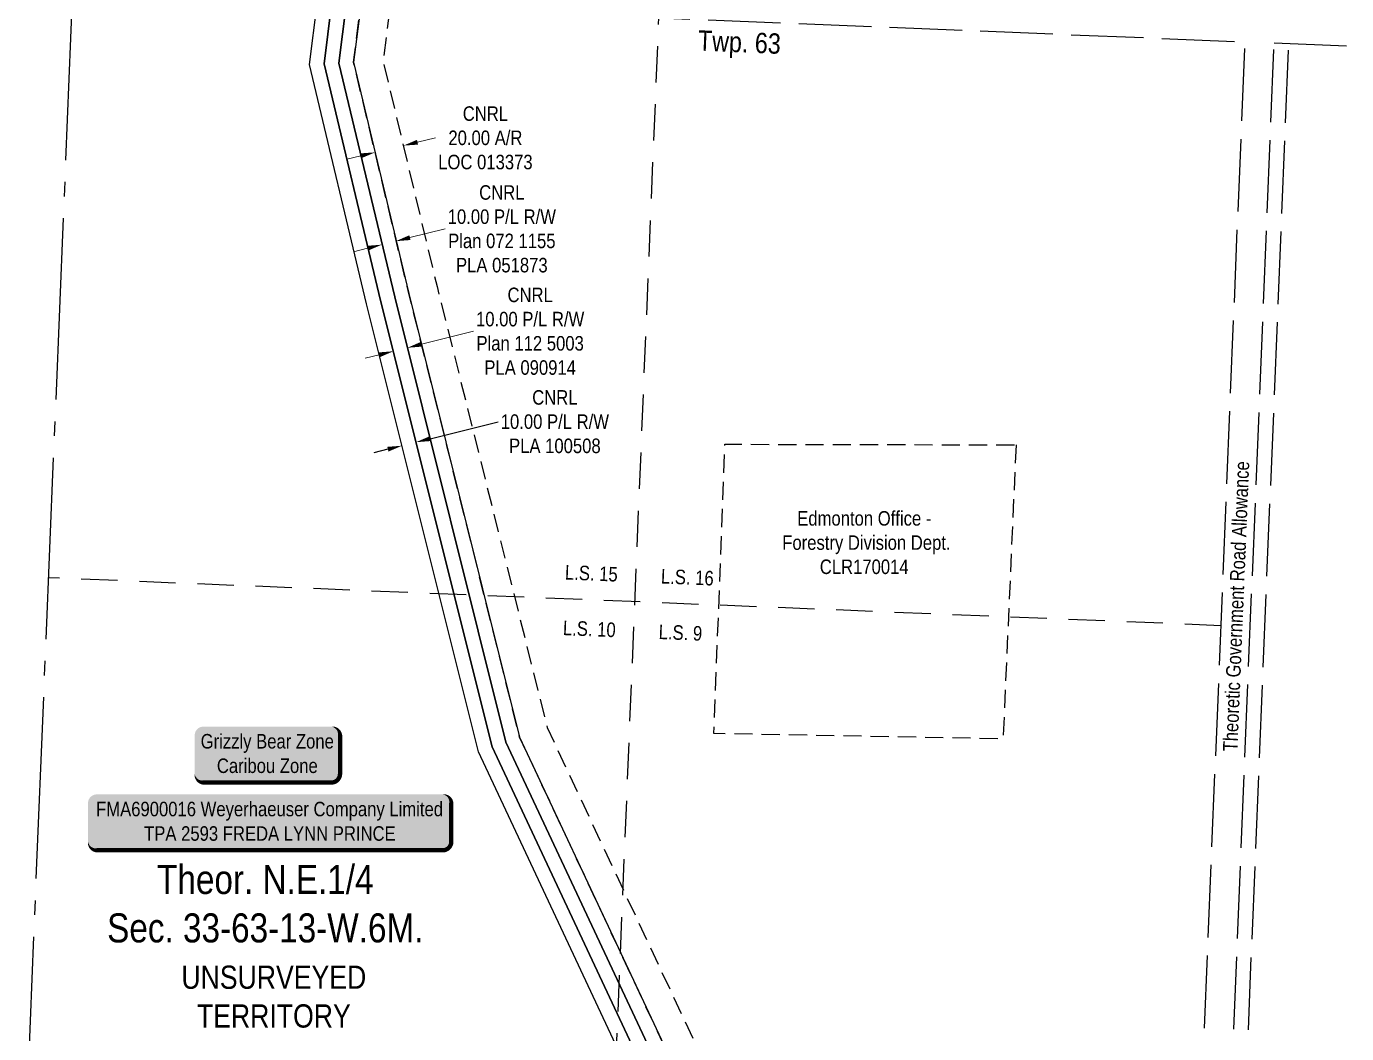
# Model space of a CAD drawing. Extents: x 311804 to 313384, y 6041520 to 6044055.
# Drawn here: x 312069 to 312977, y 6042485 to 6043178 of the extents above; entities that cross this region are included whole.
import ezdxf
from ezdxf.enums import TextEntityAlignment as Align

# ---------------------------------------------------------------- set-up
doc = ezdxf.new("R2010")
doc.units = 0
doc.header["$LTSCALE"] = 5
doc.header["$PDSIZE"] = 0.5
for name, pattern in [('foc-ACCESSROAD', [3.75, 2.5, -1.25]), ('foc-LSD', [8, 5, -3]), ('foc-QUARTERLINE', [33, 25, -3, 2, -3]), ('foc-UNSURVEYED', [12.5, 10, -2.5])]:
    doc.linetypes.add(name, pattern=pattern)
doc.layers.get('Defpoints').update_dxf_attribs({"color": 9})
for name, color, linetype in [('AS-SURFACE IMPACT', 7, 'Continuous'), ('AS-WILDLIFE-BLOCK', 131, 'Continuous'), ('C-AR', 13, 'foc-ACCESSROAD'), ('C-RW', 13, 'Continuous'), ('C-SYMBOL', 7, 'Continuous'), ('D-TXT', 6, 'Continuous'), ('F-WS', 190, 'foc-ACCESSROAD'), ('L-QSEC', 8, 'foc-QUARTERLINE'), ('L-ROAD-T', 7, 'Continuous'), ('L-SECTION-LSD', 7, 'foc-LSD'), ('L-UNS-T', 3, 'Continuous'), ('L-USEC', 7, 'foc-UNSURVEYED')]:
    doc.layers.add(name, color=color, linetype=linetype)
for name, color, linetype, lineweight in [('C-AR-T', 13, 'Continuous', 9), ('C-RW-T', 13, 'Continuous', 9), ('F-WS-T', 190, 'Continuous', 9)]:
    doc.layers.add(name, color=color, linetype=linetype, lineweight=lineweight)
doc.styles.add('100L', font='ARIALN.TTF', dxfattribs={"height": 11})
doc.styles.add('175L', font='ARIALN.TTF', dxfattribs={"height": 20})
doc.styles.add('80', font='ARIALN.TTF', dxfattribs={"height": 10})
doc.styles.add('80CG', font='ARIALN.TTF', dxfattribs={"height": 10})
doc.styles.add('80L', font='ARIALN.TTF', dxfattribs={"height": 10})
doc.dimstyles.new('Compass 5 000', dxfattribs={"dimscale": 5, "dimtxt": 9, "dimasz": 2, "dimexe": 0.2, "dimexo": 0.0625, "dimgap": 0.5, "dimtad": 0, "dimtih": 1, "dimtoh": 1, "dimzin": 0, "dimdsep": 46, "dimtxsty": '80CG', "dimcen": 0.1, "dimse1": 1, "dimse2": 1, "dimclrd": 256, "dimclrt": 256, "dimaunit": 1, "dimadec": 4, "dimazin": 0, "dimtfac": 0.06, "dimtofl": 0, "dimtmove": 0, "dimatfit": 1, "dimfxl": 0.2, "dimtolj": 1, "dimtzin": 0, "dimlwd": -1, "dimarcsym": 0})

# ---------------------------------------------------------------- blocks, each defined once
blk = doc.blocks.new('*U21')
h = blk.add_hatch(color=255)
edge = h.paths.add_edge_path()
edge.add_line((-119, -20), (119, -20))
edge.add_arc((119, -14), 6, 270, 360)
edge.add_line((125, -14), (125, 12.5))
edge.add_arc((119, 12.5), 6, 0, 90)
edge.add_line((119, 18.5), (-119, 18.5))
edge.add_arc((-119, 12.5), 6, 90, 180)
edge.add_line((-125, 12.5), (-125, -14))
edge.add_arc((-119, -14), 6, 180, 270)
at = {"color": 44, "flags": 128}
blk.add_lwpolyline([(-119, -20, 3, 3, 0), (119, -20, 3, 3, 0.414214), (125, -14, 3, 3, 0), (125, 12.5, 3, 0, 0.414214), (119, 18.5, 0, 0, 0), (-119, 18.5, 0, 0, 0.414214), (-125, 12.5, 0, 0, 0), (-125, -14, 0, 3, 0.414214)], format="xyseb", close=True, dxfattribs=at)
at = {"color": 44, "style": '80'}
blk.add_attdef('ENTER_TEXT_001', (-35.99, -5), '', height=10, dxfattribs=at)
blk = doc.blocks.new('*D22')
at = {"layer": 'C-AR-T', "transparency": 16777216}
for p, q in [((312337.78, 6043098.4), (312350.19, 6043101.37)), ((312298.88, 6043089.1), (312289.16, 6043086.77))]:
    blk.add_line(p, q, dxfattribs=at)
for points in [[(312337.39, 6043100.02), (312338.17, 6043096.78), (312328.05, 6043096.07)], [(312298.5, 6043090.72), (312299.27, 6043087.48), (312308.61, 6043091.42)]]:
    blk.add_solid(points, dxfattribs=at)
at = {"layer": 'Defpoints', "color": 0, "transparency": 16777216}
for p in [(312328.05, 6043096.07), (312331.65, 6042995.06), (312351.09, 6042999.71)]:
    blk.add_point(p, dxfattribs=at)
at = {"layer": 'C-AR-T', "transparency": 16777216, "insert": (312384.49, 6043101.37), "char_height": 10, "attachment_point": 5, "style": '80CG'}
blk.add_mtext('\\A1;CNRL\\P20.00 A/R\\PLOC 013373', dxfattribs=at)
blk = doc.blocks.new('*D23')
at = {"layer": 'C-RW-T', "transparency": 16777216}
for p, q in [((312332.55, 6043032.72), (312356.71, 6043038.75)), ((312303.44, 6043025.46), (312293.74, 6043023.04))]:
    blk.add_line(p, q, dxfattribs=at)
for points in [[(312303.04, 6043027.08), (312303.84, 6043023.84), (312313.14, 6043027.88)], [(312332.14, 6043034.34), (312332.95, 6043031.11), (312322.84, 6043030.3)]]:
    blk.add_solid(points, dxfattribs=at)
at = {"layer": 'Defpoints', "color": 0, "transparency": 16777216}
for p in [(312322.84, 6043030.3), (312338.22, 6042927.37), (312347.92, 6042929.79)]:
    blk.add_point(p, dxfattribs=at)
at = {"layer": 'C-RW-T', "transparency": 16777216, "insert": (312395.79, 6043038.75), "char_height": 10, "attachment_point": 5, "style": '80CG'}
blk.add_mtext('\\A1;CNRL\\P10.00 P/L R/W\\PPlan 072 1155\\PPLA 051873', dxfattribs=at)
blk = doc.blocks.new('*D24')
at = {"layer": 'C-RW-T', "transparency": 16777216}
for p, q in [((312340.55, 6042959.35), (312376.2, 6042968.25)), ((312311.45, 6042952.09), (312301.74, 6042949.67))]:
    blk.add_line(p, q, dxfattribs=at)
for points in [[(312340.15, 6042960.97), (312340.95, 6042957.73), (312330.85, 6042956.93)], [(312311.04, 6042953.71), (312311.85, 6042950.47), (312321.15, 6042954.51)]]:
    blk.add_solid(points, dxfattribs=at)
at = {"layer": 'Defpoints', "color": 0, "transparency": 16777216}
for p in [(312330.85, 6042956.93), (312344.83, 6042900.88), (312335.14, 6042898.46)]:
    blk.add_point(p, dxfattribs=at)
at = {"layer": 'C-RW-T', "transparency": 16777216, "insert": (312415.28, 6042968.25), "char_height": 10, "attachment_point": 5, "style": '80CG'}
blk.add_mtext('\\A1;CNRL\\P10.00 P/L R/W\\PPlan 112 5003\\PPLA 090914', dxfattribs=at)
blk = doc.blocks.new('*D25')
at = {"layer": 'C-RW', "transparency": 16777216}
for p, q in [((312346.47, 6042894.34), (312393.2, 6042906.01)), ((312317.36, 6042887.08), (312307.66, 6042884.66))]:
    blk.add_line(p, q, dxfattribs=at)
for points in [[(312346.06, 6042895.96), (312346.87, 6042892.73), (312336.77, 6042891.92)], [(312316.96, 6042888.7), (312317.77, 6042885.47), (312327.07, 6042889.5)]]:
    blk.add_solid(points, dxfattribs=at)
at = {"layer": 'Defpoints', "color": 0, "transparency": 16777216}
for p in [(312336.77, 6042891.92), (312352.64, 6042828.32), (312342.94, 6042825.9)]:
    blk.add_point(p, dxfattribs=at)
at = {"layer": 'C-RW', "transparency": 16777216, "insert": (312432.29, 6042906.01), "char_height": 10, "attachment_point": 5, "style": '80CG'}
blk.add_mtext('\\A1;CNRL\\P10.00 P/L R/W\\PPLA 100508', dxfattribs=at)
blk = doc.blocks.new('*U35')
h = blk.add_hatch(color=255)
edge = h.paths.add_edge_path()
edge.add_line((-44, -20), (44, -20))
edge.add_arc((44, -14), 6, 270, 360)
edge.add_line((50, -14), (50, 12.5))
edge.add_arc((44, 12.5), 6, 0, 90)
edge.add_line((44, 18.5), (-44, 18.5))
edge.add_arc((-44, 12.5), 6, 90, 180)
edge.add_line((-50, 12.5), (-50, -14))
edge.add_arc((-44, -14), 6, 180, 270)
at = {"color": 131, "flags": 128}
blk.add_lwpolyline([(-44, -20, 3, 3, 0), (44, -20, 3, 3, 0.414214), (50, -14, 3, 3, 0), (50, 12.5, 3, 0, 0.414214), (44, 18.5, 0, 0, 0), (-44, 18.5, 0, 0, 0.414214), (-50, 12.5, 0, 0, 0), (-50, -14, 0, 3, 0.414214)], format="xyseb", close=True, dxfattribs=at)
at = {"color": 131, "style": '80'}
blk.add_attdef('ENTER_TEXT_001', (-35.99, -5), '', height=10, dxfattribs=at)

msp = doc.modelspace()

# ---------------------------------------------------------------- linework, layer by layer
at = {"layer": 'L-QSEC'}
msp.add_line((312068.633, 6042426.624), (312100.535, 6043200.478), dxfattribs=at)
at = {"layer": 'L-SECTION-LSD'}
for p, q in [((312470.815, 6042380.177), (312503.88, 6043184.007)), ((312890.728, 6042765.62), (312083.966, 6042798.564))]:
    msp.add_line(p, q, dxfattribs=at)
at = {"layer": 'L-USEC'}
for p, q in [((312100.535, 6043200.478), (312907.224, 6043167.537)), ((312874.232, 6042363.704), (312907.224, 6043167.537)), ((312894.329, 6042362.879), (312927.321, 6043166.712)), ((312904.377, 6042362.466), (312937.369, 6043166.299)), ((312927.321, 6043166.716), (312977.111, 6043164.683))]:
    msp.add_line(p, q, dxfattribs=at)

# ---------------------------------------------------------------- block references
at = {"layer": 'AS-SURFACE IMPACT'}
ref = msp.add_blockref('*U21', (312236.032, 6042630.991), dxfattribs=at)
ref.add_attrib('ENTER_TEXT_001', 'FMA6900016 Weyerhaeuser Company Limited', (312116.578, 6042634.41), dxfattribs={"layer": '0', "color": 44, "height": 10, "style": '80'})
ref.add_attrib('ENTER_TEXT_002', 'TPA 2593 FREDA LYNN PRINCE', (312149.63, 6042617.566), dxfattribs={"layer": '0', "color": 44, "height": 10, "style": '80'})
at = {"layer": 'AS-WILDLIFE-BLOCK'}
ref = msp.add_blockref('*U35', (312234.444, 6042677.638), dxfattribs=at)
ref.add_attrib('ENTER_TEXT_001', 'Grizzly Bear Zone', (312188.533, 6042681.057), dxfattribs={"layer": '0', "color": 131, "height": 10, "style": '80'})
ref.add_attrib('ENTER_TEXT_002', 'Caribou Zone', (312199.717, 6042664.213), dxfattribs={"layer": '0', "color": 131, "height": 10, "style": '80'})

# ---------------------------------------------------------------- texts
at = {"layer": 'C-SYMBOL', "color": 3, "insert": (312233.035, 6042600.927), "char_height": 19.99662, "width": 215.94795, "attachment_point": 2, "style": '175L'}
msp.add_mtext('Theor. N.E.1/4 \\PSec. 33-63-13-W.6M.', dxfattribs=at)
at = {"layer": 'D-TXT', "color": 3, "insert": (312531.052, 6043175.501), "char_height": 14, "attachment_point": 1, "rotation": 357.661599, "style": '80L'}
msp.add_mtext_dynamic_manual_height_columns('Twp. 63', width=101.3954, gutter_width=47.5, heights=[0], dxfattribs=at)
at = {"layer": 'F-WS-T', "insert": (312585.526, 6042844.501), "char_height": 9.99831, "width": 118.14961, "attachment_point": 1, "style": '80L'}
msp.add_mtext('\\pi13.54703;Edmonton Office -\\P\\pi0.04999; Forestry Division Dept.\\P\\pi29.06964;CLR170014', dxfattribs=at)
at = {"layer": 'L-ROAD-T', "style": '80L'}
msp.add_text('Theoretic Government Road Allowance', height=9.99831, rotation=87.650058, dxfattribs=at).set_placement((312901.063, 6042778.97), align=Align.MIDDLE_CENTER)
at = {"layer": 'L-UNS-T', "color": 3, "insert": (312238.902, 6042510.201), "char_height": 15.9973, "attachment_point": 5, "style": '80L'}
msp.add_mtext_dynamic_manual_height_columns('UNSURVEYED TERRITORY', width=126.39239, gutter_width=47.492, heights=[0], dxfattribs=at)

# ---------------------------------------------------------------- dimensions: what is measured, and where the dimension line sits
at = {"layer": 'C-AR-T'}
dim = msp.add_linear_dim(base=(312328.052, 6043096.073), p1=(312331.646, 6042995.06), p2=(312351.089, 6042999.708), angle=13.444792, text='CNRL\\P20.00 A/R\\PLOC 013373', dimstyle='Compass 5 000', dxfattribs=at)
dim.commit()
dim.dimension.update_dxf_attribs({"geometry": '*D22', "text_midpoint": (312384.492, 6043101.365), "dimtype": 161})
at = {"layer": 'C-RW'}
dim = msp.add_linear_dim(base=(312336.766, 6042891.924), p1=(312342.938, 6042825.898), p2=(312352.637, 6042828.318), angle=14.010644, text='CNRL\\P10.00 P/L R/W\\PPLA 100508', dimstyle='Compass 5 000', dxfattribs=at)
dim.commit()
dim.dimension.update_dxf_attribs({"geometry": '*D25', "text_midpoint": (312432.291, 6042906.007), "dimtype": 161})
at = {"layer": 'C-RW-T'}
for base, p1, p2, angle, text, picture, middle in [((312322.843, 6043030.301), (312338.223, 6042927.371), (312347.924, 6042929.791), 14.010832, 'CNRL\\P10.00 P/L R/W\\PPlan 072 1155\\PPLA 051873', '*D23', (312395.793, 6043038.751)), ((312330.847, 6042956.93), (312335.135, 6042898.458), (312344.834, 6042900.878), 14.010597, 'CNRL\\P10.00 P/L R/W\\PPlan 112 5003\\PPLA 090914', '*D24', (312415.283, 6042968.246))]:
    dim = msp.add_linear_dim(base=base, p1=p1, p2=p2, angle=angle, text=text, dimstyle='Compass 5 000', dxfattribs=at)
    dim.commit()
    dim.dimension.update_dxf_attribs({"geometry": picture, "text_midpoint": middle, "dimtype": 161})

# ---------------------------------------------------------------- next in the draw order: texts
at = {"layer": 'L-SECTION-LSD', "attachment_point": 1, "rotation": 357.644538, "style": '100L', "bg_fill": 3, "box_fill_scale": 1.5, "bg_fill_color": 256, "bg_fill_transparency": 0}
for s, width, insert, char_height in [('\\pi1.84549;L.S. 15', 36.85322, (312437.65, 6042807.483), 9.99831), ('L.S. 16', 36.93519, (312505.54, 6042804.691), 9.9983), ('\\pi2.02874;L.S. 10', 36.94781, (312436.077, 6042769.238), 9.99831), ('L.S. 9', 30.52212, (312503.967, 6042766.445), 9.9983)]:
    msp.add_mtext_dynamic_manual_height_columns(s, width=width, gutter_width=54.991, heights=[0], dxfattribs=dict(at, insert=insert, char_height=char_height))

# ---------------------------------------------------------------- next in the draw order: linework, layer by layer
at = {"layer": 'C-AR', "flags": 128}
for points in [[(312574.836, 6041527.916), (312587.773, 6041570.21), (312658.749, 6041802.275), (312665.097, 6041838.299), (312675.879, 6042008.666), (312672.426, 6042032.239), (312670.252, 6042047.078), (312657.53, 6042133.938), (312649.554, 6042162.998), (312649.258, 6042164.076), (312642.696, 6042187.985), (312633.739, 6042207.103), (312609.367, 6042259.127), (312607.187, 6042263.781), (312602.827, 6042273.086), (312554.261, 6042376.753), (312408.033, 6042688.9), (312331.836, 6042994.265), (312293.778, 6043153.458), (312298.724, 6043192.371), (312299.105, 6043195.368), (312309.439, 6043222.129), (312330.659, 6043277.097)], [(312351.928, 6043276.638), (312332.992, 6043227.586), (312330.554, 6043221.265), (312319.08, 6043191.539), (312318.57, 6043190.222), (312318.209, 6043187.241), (312314.104, 6043154.42), (312351.256, 6042999.008), (312426.961, 6042695.623), (312576.768, 6042375.834), (312594.891, 6042337.154), (312603.375, 6042319.044), (312609.813, 6042305.301), (312618.296, 6042287.194), (312622.957, 6042277.244), (312627.316, 6042267.939), (312628.733, 6042264.914), (312629.498, 6042263.283), (312637.446, 6042246.314), (312661.523, 6042194.921), (312677.133, 6042138.047), (312690.035, 6042049.96), (312692.209, 6042035.121), (312695.963, 6042009.491), (312684.978, 6041835.924), (312678.225, 6041797.599), (312608.422, 6041569.368), (312595.566, 6041527.337)]]:
    msp.add_lwpolyline(points, dxfattribs=at)
at = {"layer": 'C-RW'}
for points in [[(312320.029, 6043277.326), (312298.885, 6043222.559), (312289.337, 6043197.833), (312288.695, 6043192.782), (312283.629, 6043152.906), (312322.112, 6042991.94), (312398.567, 6042685.537), (312543.004, 6042377.212), (312592.76, 6042271.01), (312597.119, 6042261.704), (312587.053, 6042259.627), (312582.696, 6042268.929), (312531.75, 6042377.672), (312389.103, 6042682.176), (312312.401, 6042989.567), (312273.482, 6043152.357), (312278.672, 6043193.191), (312278.781, 6043194.056), (312279.574, 6043200.3), (312288.336, 6043222.991), (312309.402, 6043277.555)], [(312278.672, 6043193.191), (312273.482, 6043152.357), (312312.401, 6042989.567), (312389.103, 6042682.176), (312531.75, 6042377.672), (312582.696, 6042268.929), (312587.053, 6042259.627), (312615.617, 6042198.632), (312623.881, 6042180.986), (312630.261, 6042157.709), (312620.621, 6042155.067), (312614.466, 6042177.52), (312573.644, 6042264.689), (312520.496, 6042378.132), (312379.639, 6042678.814), (312302.691, 6042987.196), (312263.336, 6043151.807), (312268.648, 6043193.601)]]:
    msp.add_lwpolyline(points, dxfattribs=at)
at = {"layer": 'C-RW', "flags": 128}
for points in [[(312330.659, 6043277.097), (312309.438, 6043222.128), (312299.105, 6043195.368), (312298.724, 6043192.372), (312293.778, 6043153.458), (312331.836, 6042994.265), (312408.033, 6042688.9), (312554.261, 6042376.753), (312602.827, 6042273.086), (312607.187, 6042263.781), (312609.367, 6042259.127), (312633.739, 6042207.103), (312642.696, 6042187.985), (312649.258, 6042164.076), (312649.553, 6042162.998), (312657.53, 6042133.938), (312670.252, 6042047.078), (312672.426, 6042032.239), (312675.879, 6042008.666), (312665.097, 6041838.299), (312658.749, 6041802.275), (312587.773, 6041570.21), (312574.836, 6041527.916)], [(312564.004, 6041528.219), (312565.307, 6041530.941), (312577.448, 6041570.631), (312649.009, 6041804.615), (312655.153, 6041839.485), (312665.835, 6042008.252), (312662.532, 6042030.798), (312660.359, 6042045.636), (312647.727, 6042131.882), (312639.909, 6042160.357), (312639.615, 6042161.433), (312633.28, 6042184.513), (312624.678, 6042202.872), (312624.414, 6042203.439), (312599.3, 6042257.048), (312597.119, 6042261.704), (312592.76, 6042271.01), (312543.004, 6042377.212), (312398.567, 6042685.537), (312322.112, 6042991.94), (312283.629, 6043152.906), (312288.695, 6043192.782)]]:
    msp.add_lwpolyline(points, dxfattribs=at)
at = {"layer": 'F-WS', "flags": 128}
msp.add_lwpolyline([(312749.665, 6042890.07), (312740.697, 6042687.664), (312541.76, 6042691.389), (312549.312, 6042890.505), (312749.665, 6042890.07)], close=True, dxfattribs=at)

doc.saveas('drawing.dxf')
